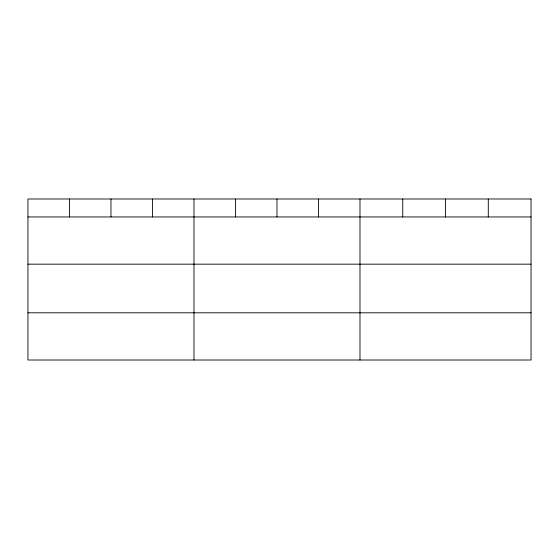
<?xml version="1.0" encoding="UTF-8"?>
<svg xmlns="http://www.w3.org/2000/svg" width="559" height="559" viewBox="0 0 559 559"><rect width="100%" height="100%" fill="white"/><g stroke="black" fill="none" stroke-linecap="round" stroke-linejoin="round"><path stroke-width="0.84" d="M27.95 216.948L531.05 216.948M27.95 264.162L531.05 264.162M27.95 312.802L531.05 312.802M488.286 198.99L488.286 216.948M445.523 198.99L445.523 216.948M402.759 198.99L402.759 216.948M359.996 198.99L359.996 360.01M318.49 198.99L318.49 216.948M276.984 198.99L276.984 216.948M235.479 198.99L235.479 216.948M193.973 198.99L193.973 360.01M152.467 198.99L152.467 216.948M110.962 198.99L110.962 216.948M69.456 198.99L69.456 216.948M531.05 198.99L27.95 198.99L27.95 360.01L531.05 360.01L531.05 198.99"/></g></svg>
